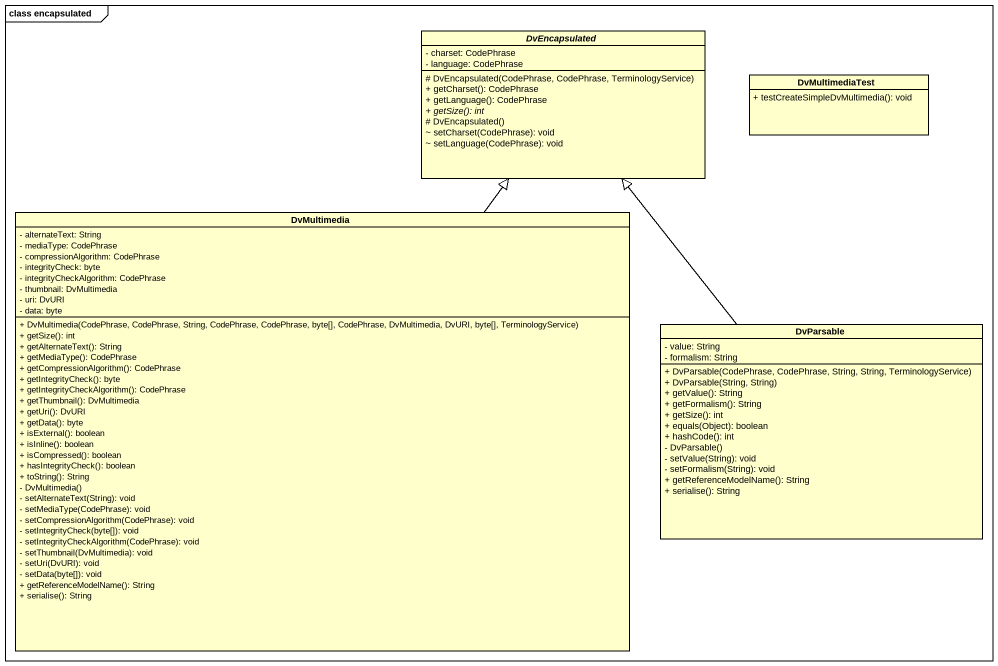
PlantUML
@startuml
mainframe class encapsulated
hide circle
hide empty members
skinparam classAttributeIconSize 0
abstract class DvEncapsulated {
  - charset: CodePhrase
  - language: CodePhrase
  # DvEncapsulated(CodePhrase, CodePhrase, TerminologyService)
  + getCharset(): CodePhrase
  + getLanguage(): CodePhrase
  {abstract} + getSize(): int
  # DvEncapsulated()
  ~ setCharset(CodePhrase): void
  ~ setLanguage(CodePhrase): void
}
class DvMultimediaTest {
  + testCreateSimpleDvMultimedia(): void
}
class DvMultimedia {
  - alternateText: String
  - mediaType: CodePhrase
  - compressionAlgorithm: CodePhrase
  - integrityCheck: byte
  - integrityCheckAlgorithm: CodePhrase
  - thumbnail: DvMultimedia
  - uri: DvURI
  - data: byte
  + DvMultimedia(CodePhrase, CodePhrase, String, CodePhrase, CodePhrase, byte[], CodePhrase, DvMultimedia, DvURI, byte[], TerminologyService)
  + getSize(): int
  + getAlternateText(): String
  + getMediaType(): CodePhrase
  + getCompressionAlgorithm(): CodePhrase
  + getIntegrityCheck(): byte
  + getIntegrityCheckAlgorithm(): CodePhrase
  + getThumbnail(): DvMultimedia
  + getUri(): DvURI
  + getData(): byte
  + isExternal(): boolean
  + isInline(): boolean
  + isCompressed(): boolean
  + hasIntegrityCheck(): boolean
  + toString(): String
  - DvMultimedia()
  - setAlternateText(String): void
  - setMediaType(CodePhrase): void
  - setCompressionAlgorithm(CodePhrase): void
  - setIntegrityCheck(byte[]): void
  - setIntegrityCheckAlgorithm(CodePhrase): void
  - setThumbnail(DvMultimedia): void
  - setUri(DvURI): void
  - setData(byte[]): void
  + getReferenceModelName(): String
  + serialise(): String
}
class DvParsable {
  - value: String
  - formalism: String
  + DvParsable(CodePhrase, CodePhrase, String, String, TerminologyService)
  + DvParsable(String, String)
  + getValue(): String
  + getFormalism(): String
  + getSize(): int
  + equals(Object): boolean
  + hashCode(): int
  - DvParsable()
  - setValue(String): void
  - setFormalism(String): void
  + getReferenceModelName(): String
  + serialise(): String
}
DvMultimedia -up-|> DvEncapsulated
DvParsable -up-|> DvEncapsulated
@enduml
